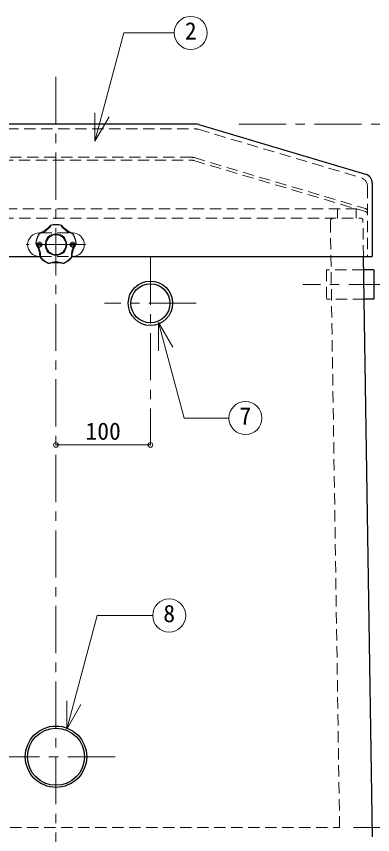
# Model space of a CAD drawing. Units: millimetres at full size, sheet at 1:10; details may follow other scales. Extents: x -2123 to 1927, y -1358 to 1452.
# Drawn here: x -140 to 238, y -721 to 146 of the extents above; entities that cross this region are included whole.
import ezdxf
from ezdxf.enums import TextEntityAlignment as Align

# ---------------------------------------------------------------- set-up
doc = ezdxf.new("R2010")
doc.units = ezdxf.units.MM
doc.header["$LTSCALE"] = 10
doc.header["$PDMODE"] = 32
doc.header["$PDSIZE"] = 5
doc.linetypes.add('CHAIN1', pattern=[8, 5, -1, 1, -1])
doc.linetypes.add('DASHED1', pattern=[1.8, 1.2, -0.6])
doc.layers.add('0-0', color=7, linetype='Continuous', lineweight=18)
doc.styles.add('ＭＳ ゴシック', font='')
doc.styles.get('ＭＳ ゴシック').set_extended_font_data('MS Gothic')

msp = doc.modelspace()

# ---------------------------------------------------------------- linework, layer by layer
at = {"layer": '0-0'}
for p, q in [((-56.57, 13.48), (-25.84, 128.18)), ((27.43, 128.18), (-25.84, 128.18)), ((-56.57, 13.48), (-56.57, 43.48)), ((-56.57, 13.48), (-41.57, 39.46)), ((-114.24, -83.5), (-115.3, -83.5)), ((-80.3, -83.5), (-81.37, -83.5)), ((10.81, -178.51), (10.81, -208.51)), ((10.81, -178.51), (25.81, -204.49)), ((10.81, -178.51), (37.88, -279.54)), ((85.32, -279.54), (37.88, -279.54)), ((-86.37, -608.94), (-54.13, -488.6)), ((4.62, -488.6), (-54.13, -488.6)), ((-86.37, -608.94), (-86.37, -578.94)), ((-86.37, -608.94), (-71.37, -582.95))]:
    msp.add_line(p, q, dxfattribs=at)
at = {"layer": '0-0', "color": 4, "linetype": 'CHAIN1', "lineweight": 9}
for p, q in [((-97.8, 81.5), (-97.8, -798.09)), ((95.86, 31.5), (682.2, 31.5)), ((-66.3, -96), (-129.3, -96)), ((2.2, -109.59), (2.2, -308.09)), ((502.2, -138.09), (163.77, -138.09)), ((50.7, -158.09), (-46.3, -158.09)), ((-165.3, -638.09), (-30.3, -638.09)), ((217.2, -713.09), (562.2, -713.09))]:
    msp.add_line(p, q, dxfattribs=at)
at = {"layer": '0-0', "color": 5, "lineweight": 25}
for p, q in [((50.74, 31.5), (-246.35, 31.5)), ((53.59, 31.09), (230.05, -21.37)), ((237.2, -30.96), (237.2, -108.5)), ((-199.77, -108.5), (-114.69, -108.5)), ((-80.91, -108.5), (237.2, -108.5)), ((237.23, -723.09), (227.82, -108.5)), ((238.77, -122.59), (228.03, -122.59))]:
    msp.add_line(p, q, dxfattribs=at)
at = {"layer": '0-0', "linetype": 'DASHED1'}
for p, q in [((-149.63, 26.5), (50.02, 26.5)), ((52.87, 26.09), (225.05, -25.1)), ((-155.1, -6.5), (45.21, -6.5)), ((45.65, -3.5), (-154.59, -3.5)), ((48.06, -6.91), (230.05, -61.02)), ((48.5, -3.91), (230.05, -57.89)), ((232.2, -34.69), (232.2, -108.5)), ((-168.79, -58.09), (220.2, -58.09)), ((220.2, -58.09), (220.2, -68.09)), ((-172.96, -68.09), (225.23, -68.09)), ((202.57, -713.09), (192.74, -71.13)), ((227.82, -108.5), (227.23, -70.06)), ((-114.69, -108.5), (-80.91, -108.5)), ((188.77, -122.59), (188.77, -153.59)), ((228.03, -122.59), (188.77, -122.59)), ((228.51, -153.59), (188.77, -153.59)), ((-398.17, -713.09), (202.57, -713.09))]:
    msp.add_line(p, q, dxfattribs=at)
at = {"layer": '0-0', "color": 4, "linetype": 'DASHED1', "lineweight": 9}
for p, q in [((200.2, -58.09), (200.2, -68.09)), ((-114.24, -83.5), (-81.37, -83.5)), ((-117.8, -94.25), (-115.3, -93)), ((-117.8, -94.25), (-117.8, -97.75)), ((-115.3, -93), (-112.8, -94.25)), ((-112.8, -94.25), (-112.8, -97.75)), ((-80.3, -93), (-82.8, -94.25)), ((-82.8, -94.25), (-82.8, -97.75)), ((-77.8, -94.25), (-80.3, -93)), ((-77.8, -94.25), (-77.8, -97.75)), ((-115.3, -99), (-117.8, -97.75)), ((-112.8, -97.75), (-115.3, -99)), ((-82.8, -97.75), (-80.3, -99)), ((-80.3, -99), (-77.8, -97.75))]:
    msp.add_line(p, q, dxfattribs=at)
at = {"layer": '0-0', "color": 4, "lineweight": 9}
msp.add_line((2.2, -308.09), (-97.8, -308.09), dxfattribs=at)
at = {"layer": '0-0', "color": 5, "lineweight": 25}
msp.add_lwpolyline([(238.77, -122.59), (238.77, -153.59), (228.51, -153.59)], dxfattribs=at)
at = {"layer": '0-0'}
for centre, radius in [((44.93, 128.18), 17.5), ((-97.8, -96), 10.5), ((102.82, -279.54), 17.5), ((22.12, -488.6), 17.5)]:
    msp.add_circle(centre, radius, dxfattribs=at)
at = {"layer": '0-0', "color": 4, "lineweight": 9}
msp.add_circle((-97.8, -96), 11.5, dxfattribs=at)
at = {"layer": '0-0', "color": 4, "linetype": 'DASHED1', "lineweight": 9}
for centre in [(-115.3, -96), (-80.3, -96)]:
    msp.add_circle(centre, 1.5, dxfattribs=at)
at = {"layer": '0-0', "color": 5, "lineweight": 25}
for centre, radius in [((2.2, -158.09), 23.5), ((2.2, -158.09), 20.7), ((-97.8, -638.09), 32.5), ((-97.8, -638.09), 30.25)]:
    msp.add_circle(centre, radius, dxfattribs=at)
at = {"layer": '0-0', "linetype": 'DASHED1'}
for centre, radius, start, end in [((50.02, 16.5), 10, 73.44293, 90), ((45.21, -16.5), 10, 73.44293, 90), ((45.65, -13.5), 10, 73.44293, 90), ((222.2, -34.69), 10, 0, 73.44293), ((229.2, -60.76), 3, 0, 73.44293), ((195.74, -71.09), 3, 90, 180.87736), ((225.23, -70.09), 2, 0.87736, 90), ((229.2, -63.89), 3, 0, 73.44293)]:
    msp.add_arc(centre, radius, start, end, dxfattribs=at)
at = {"layer": '0-0', "color": 5, "lineweight": 25}
for centre, start, end in [((50.74, 21.5), 73.44293, 90), ((227.2, -30.96), 0, 73.44293)]:
    msp.add_arc(centre, 10, start, end, dxfattribs=at)
at = {"layer": '0-0'}
for centre, radius, start, end in [((-126.64, -56.3), 29.89, 291.41115, 320.58885), ((-119.55, -66.06), 18.83, 283.0119, 328.9881), ((-97.8, -96), 21.5, 74.5, 105.5), ((-97.8, -96), 21, 74.5, 105.5), ((-76.05, -66.06), 18.83, 211.0119, 256.9881), ((-68.96, -56.3), 29.89, 219.41115, 248.58885), ((-115.3, -96), 12.5, 90, 270), ((-97.8, -96), 21.5, 146.5, 177.5), ((-97.8, -96), 21, 146.5, 177.5), ((-80.3, -96), 12.5, 270, 90), ((-97.8, -96), 21, 2.5, 33.5), ((-97.8, -96), 21.5, 2.5, 33.5), ((-144.47, -111.16), 29.89, 3.41115, 32.58885), ((-133, -107.43), 18.83, 355.0119, 40.9881), ((-62.61, -107.43), 18.83, 139.0119, 184.9881), ((-51.14, -111.16), 29.89, 147.41115, 176.58885), ((-97.8, -96), 21.5, 218.5, 249.5), ((-97.8, -96), 21, 218.5, 249.5), ((-97.8, -96), 21, 290.5, 321.5), ((-97.8, -96), 21.5, 290.5, 321.5), ((-97.8, -145.06), 29.89, 75.41115, 104.58885), ((-97.8, -133), 18.83, 67.0119, 112.9881)]:
    msp.add_arc(centre, radius, start, end, dxfattribs=at)
at = {"layer": '0-0', "color": 1}
for p in [(-97.8, -308.09), (2.2, -308.09)]:
    msp.add_point(p, dxfattribs=at)

# ---------------------------------------------------------------- texts
at = {"layer": '0-0', "style": 'ＭＳ ゴシック'}
for s, p in [('2', (38.68, 115.68)), ('7', (96.57, -292.04)), ('100', (-66.55, -308.09)), ('8', (15.87, -501.1))]:
    msp.add_text(s, height=18.33, dxfattribs=at).set_placement(p, align=Align.BOTTOM_LEFT)

doc.saveas('drawing.dxf')
